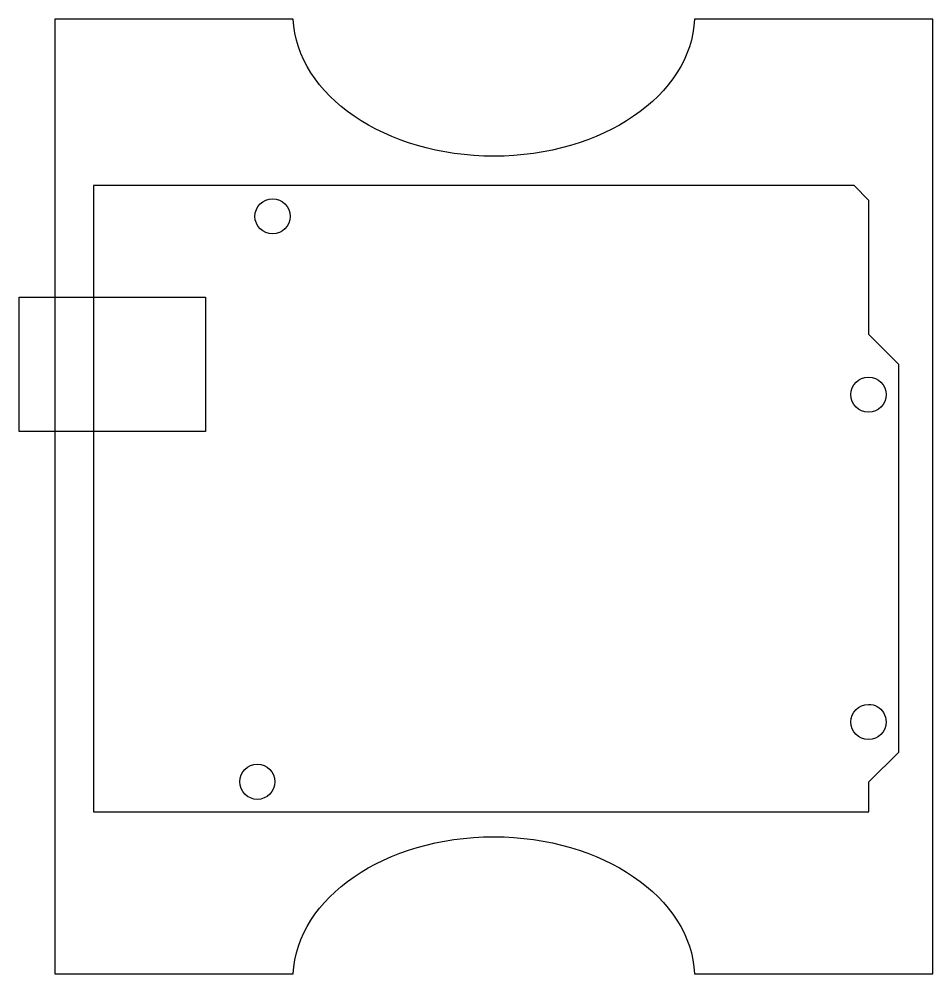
# Model space of a CAD drawing. Extents: x -79 to 143, y 137 to 297.
# Drawn here: x -79.2 to -1.9, y 176.8 to 257.6 of the extents above; entities that cross this region are included whole.
import ezdxf

# ---------------------------------------------------------------- set-up
doc = ezdxf.new("R2010")
doc.units = 0
doc.layers.add('Vrstva_1', color=7, linetype='CONTINUOUS')

msp = doc.modelspace()

# ---------------------------------------------------------------- linework, layer by layer
at = {"layer": 'Vrstva_1', "color": 7}
for points in [[(-76.161759, 257.561582), (-76.161759, 176.820256), (-56.004332, 176.820256)], [(-56.004332, 257.561582), (-76.161759, 257.561582)], [(-22.077205, 176.820256), (-1.920296, 176.820256), (-1.920296, 257.561582), (-22.077205, 257.561582)]]:
    msp.add_lwpolyline(points, dxfattribs=at)
at = {"layer": 'Vrstva_1', "color": 1}
for points in [[(-72.888109, 190.538017), (-7.330071, 190.538017), (-7.330071, 193.059483), (-4.808605, 195.580946), (-4.808605, 228.359968), (-7.330071, 230.881433), (-7.330071, 242.228016), (-8.590802, 243.488748), (-72.888109, 243.488741)], [(-79.191779, 234.033263), (-63.432635, 234.033263), (-63.432635, 222.68668), (-79.191779, 222.68668)]]:
    msp.add_lwpolyline(points, close=True, dxfattribs=at)
at = {"layer": 'Vrstva_1', "color": 7}
for points in [[(-56.271549, 240.881549)], [(-5.877948, 225.803271)], [(-5.877948, 198.126361)], [(-57.561159, 193.06716)]]:
    msp.add_lwpolyline(points, close=True, dxfattribs=at)
for points in [[(-39.041027, 245.96849), (-48.205065, 245.968702), (-55.714013, 251.100481), (-56.004332, 257.561582)], [(-22.077205, 257.561582), (-22.367531, 251.100339), (-29.876789, 245.968506), (-39.041027, 245.96849)], [(-59.247569, 240.881549), (-59.247569, 241.703149), (-58.581149, 242.369569), (-57.759559, 242.369569)], [(-57.759559, 242.369569), (-56.937999, 242.369569), (-56.271549, 241.703149), (-56.271549, 240.881549)], [(-57.759559, 239.393541), (-58.581149, 239.393541), (-59.247569, 240.060001), (-59.247569, 240.881549)], [(-56.271549, 240.881549), (-56.271549, 240.060001), (-56.937999, 239.393541), (-57.759559, 239.393541)], [(-8.853967, 225.803271), (-8.853967, 226.624821), (-8.187547, 227.291281), (-7.365957, 227.291281)], [(-7.365957, 227.291281), (-6.544398, 227.291281), (-5.877948, 226.624821), (-5.877948, 225.803271)], [(-7.365958, 224.315251), (-8.187547, 224.315251), (-8.853967, 224.981671), (-8.853967, 225.803271)], [(-5.877948, 225.803271), (-5.877948, 224.981671), (-6.544398, 224.315251), (-7.365958, 224.315251)], [(-8.853967, 198.126361), (-8.853967, 198.947921), (-8.187547, 199.614371), (-7.365958, 199.614371)], [(-7.365958, 199.614371), (-6.833588, 199.614371), (-6.366348, 199.334525), (-6.103378, 198.913969)], [(-6.103378, 198.913969), (-5.960528, 198.68552), (-5.877948, 198.41555), (-5.877948, 198.126361)], [(-7.365958, 196.63835), (-8.187547, 196.63835), (-8.853967, 197.304781), (-8.853967, 198.126361)], [(-5.877948, 198.126361), (-5.877948, 197.304781), (-6.544398, 196.63835), (-7.365958, 196.63835)], [(-60.537149, 193.06716), (-60.537149, 193.88872), (-59.870729, 194.55517), (-59.049179, 194.55517)], [(-59.049179, 194.55517), (-58.227589, 194.55517), (-57.561159, 193.88872), (-57.561159, 193.06716)], [(-59.049179, 191.57915), (-59.870729, 191.57915), (-60.537149, 192.24557), (-60.537149, 193.06716)], [(-57.561159, 193.06716), (-57.561159, 192.24557), (-58.227589, 191.57915), (-59.049179, 191.57915)], [(-56.004332, 176.820256), (-55.714437, 183.272321), (-48.225302, 188.400556), (-39.0741, 188.413348)], [(-39.0741, 188.413348), (-39.063076, 188.413355), (-39.052051, 188.413355), (-39.041027, 188.413348)], [(-39.041027, 188.413348), (-29.876789, 188.413332), (-22.367531, 183.281499), (-22.077205, 176.820256)]]:
    msp.add_open_spline(points, degree=3, dxfattribs=at)

doc.saveas('drawing.dxf')
